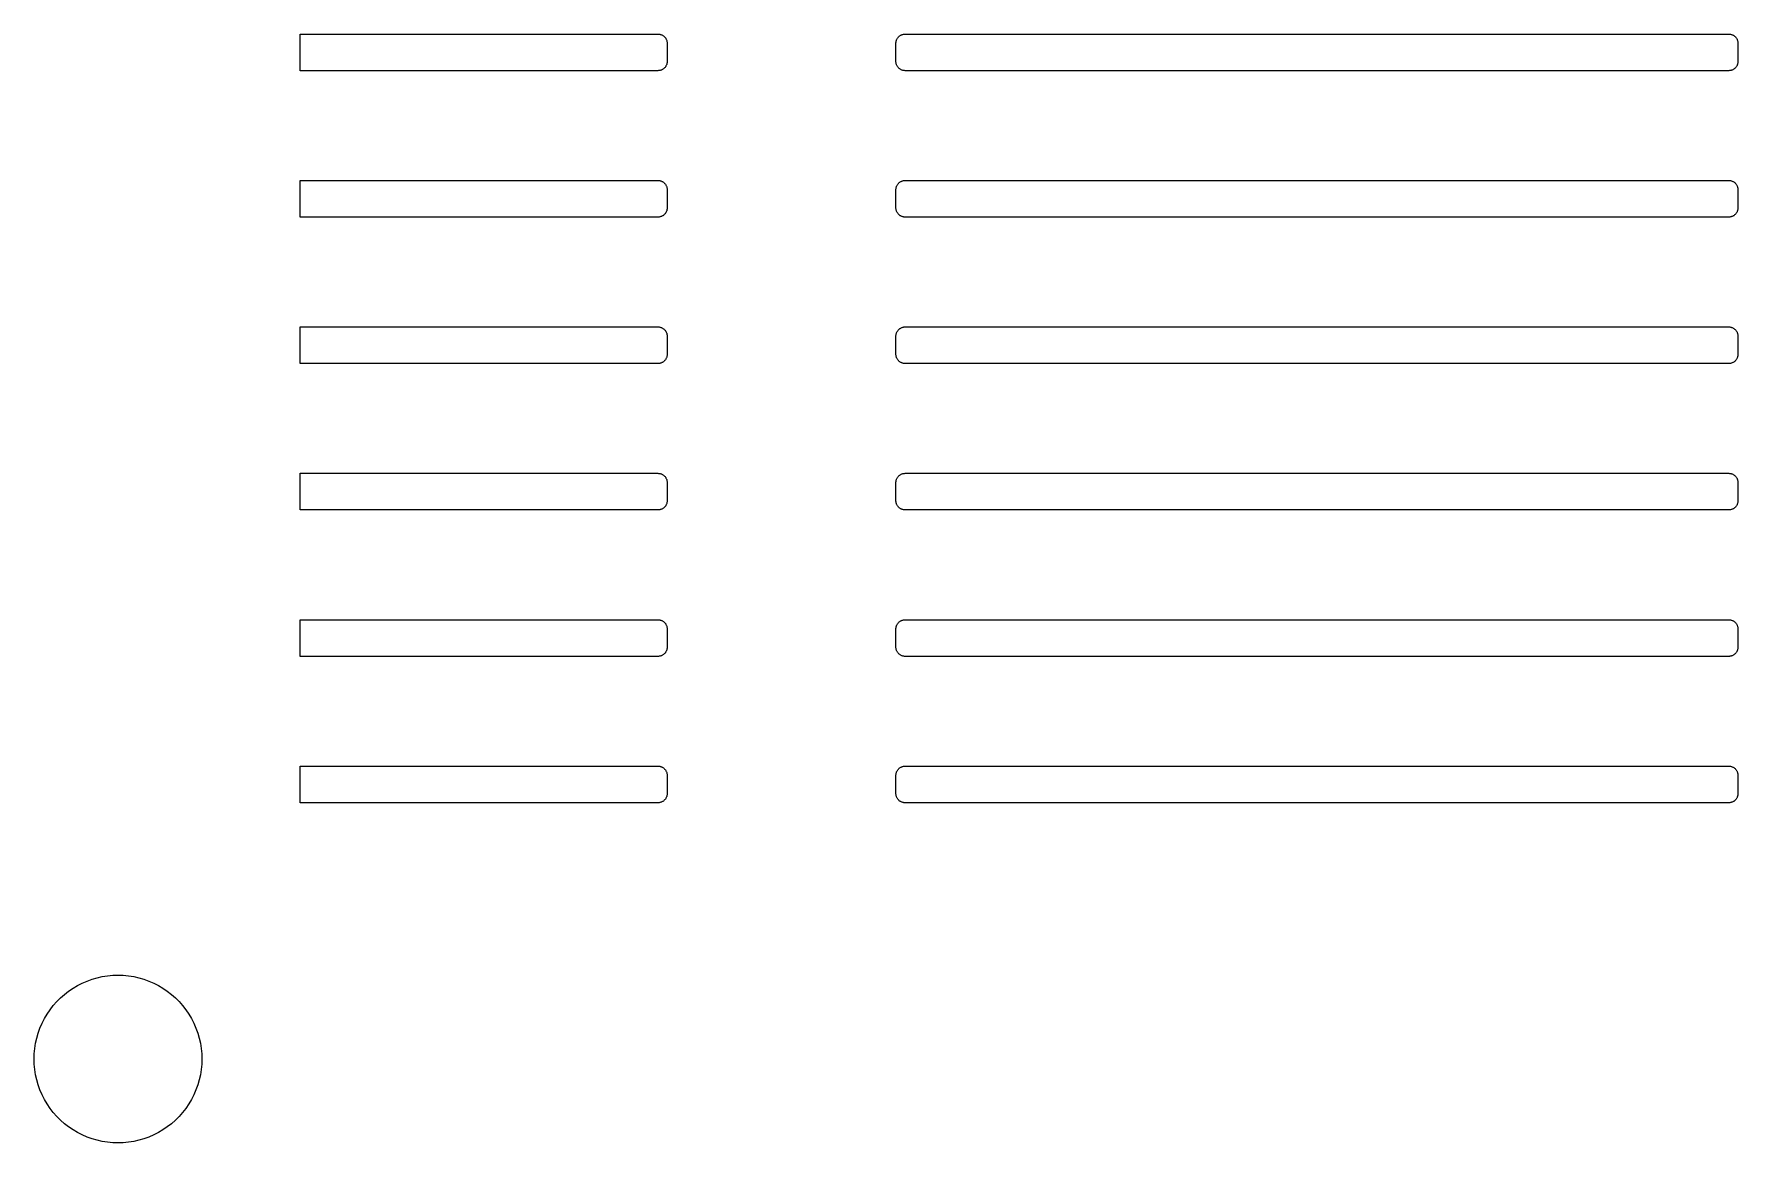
# Model space of a CAD drawing. Header units: metres. Extents: x -163 to 163, y -163 to 163.
# Drawn here: x -2.8 to 53.1, y -2.8 to 33.6 of the extents above; entities that cross this region are included whole.
import ezdxf

# ---------------------------------------------------------------- set-up
doc = ezdxf.new("R2010")
doc.units = ezdxf.units.M

msp = doc.modelspace()

# ---------------------------------------------------------------- linework, layer by layer
for p, q in [((5.97498, 32.401), (5.97498, 33.601)), ((5.97498, 33.601), (17.701, 33.601)), ((17.701, 33.601), (17.7199, 33.6004)), ((17.7199, 33.6004), (17.7386, 33.5987)), ((17.7386, 33.5987), (17.7572, 33.5957)), ((17.7572, 33.5957), (17.7757, 33.5916)), ((17.7757, 33.5916), (17.7937, 33.5863)), ((17.7937, 33.5863), (17.8115, 33.58)), ((17.8115, 33.58), (17.8288, 33.5725)), ((17.8288, 33.5725), (17.8456, 33.5639)), ((17.8456, 33.5639), (17.8618, 33.5543)), ((17.8618, 33.5543), (17.8774, 33.5437)), ((17.8774, 33.5437), (17.8923, 33.5322)), ((17.8923, 33.5322), (17.9064, 33.5197)), ((17.9064, 33.5197), (17.9197, 33.5064)), ((25.5824, 33.5064), (25.5957, 33.5197)), ((25.5957, 33.5197), (25.6098, 33.5322)), ((25.6098, 33.5322), (25.6247, 33.5437)), ((25.6247, 33.5437), (25.6403, 33.5543)), ((25.6403, 33.5543), (25.6565, 33.5639)), ((25.6565, 33.5639), (25.6733, 33.5725)), ((25.6733, 33.5725), (25.6906, 33.58)), ((25.6906, 33.58), (25.7083, 33.5863)), ((25.7083, 33.5863), (25.7264, 33.5916)), ((25.7264, 33.5916), (25.7448, 33.5957)), ((25.7448, 33.5957), (25.7634, 33.5987)), ((25.7634, 33.5987), (25.7822, 33.6004)), ((25.7822, 33.6004), (25.801, 33.601)), ((25.801, 33.601), (52.801, 33.601)), ((52.801, 33.601), (52.8199, 33.6004)), ((52.8199, 33.6004), (52.8386, 33.5987)), ((52.8386, 33.5987), (52.8573, 33.5957)), ((52.8573, 33.5957), (52.8756, 33.5916)), ((52.8756, 33.5916), (52.8938, 33.5863)), ((52.8938, 33.5863), (52.9115, 33.58)), ((52.9115, 33.58), (52.9288, 33.5725)), ((52.9288, 33.5725), (52.9456, 33.5639)), ((52.9456, 33.5639), (52.9618, 33.5543)), ((52.9618, 33.5543), (52.9774, 33.5437)), ((52.9774, 33.5437), (52.9923, 33.5322)), ((52.9923, 33.5322), (53.0064, 33.5197)), ((53.0064, 33.5197), (53.0197, 33.5064)), ((17.9197, 33.5064), (17.9322, 33.4923)), ((17.9322, 33.4923), (17.9437, 33.4774)), ((17.9437, 33.4774), (17.9543, 33.4618)), ((17.9543, 33.4618), (17.9639, 33.4456)), ((17.9639, 33.4456), (17.9725, 33.4288)), ((17.9725, 33.4288), (17.98, 33.4115)), ((17.98, 33.4115), (17.9864, 33.3937)), ((17.9864, 33.3937), (17.9916, 33.3756)), ((17.9916, 33.3756), (17.9957, 33.3573)), ((17.9957, 33.3573), (17.9987, 33.3386)), ((17.9987, 33.3386), (18.0004, 33.3199)), ((18.0004, 33.3199), (18.001, 33.301)), ((18.001, 33.301), (18.001, 32.701)), ((25.501, 33.301), (25.5016, 33.3199)), ((25.501, 32.701), (25.501, 33.301)), ((25.5016, 33.3199), (25.5034, 33.3386)), ((25.5034, 33.3386), (25.5063, 33.3573)), ((25.5063, 33.3573), (25.5105, 33.3756)), ((25.5105, 33.3756), (25.5157, 33.3937)), ((25.5157, 33.3937), (25.5221, 33.4115)), ((25.5221, 33.4115), (25.5296, 33.4288)), ((25.5296, 33.4288), (25.5381, 33.4456)), ((25.5381, 33.4456), (25.5477, 33.4618)), ((25.5477, 33.4618), (25.5583, 33.4774)), ((25.5583, 33.4774), (25.5699, 33.4923)), ((25.5699, 33.4923), (25.5824, 33.5064)), ((53.0197, 33.5064), (53.0322, 33.4923)), ((53.0322, 33.4923), (53.0437, 33.4774)), ((53.0437, 33.4774), (53.0543, 33.4618)), ((53.0543, 33.4618), (53.0639, 33.4456)), ((53.0639, 33.4456), (53.0725, 33.4288)), ((53.0725, 33.4288), (53.08, 33.4115)), ((53.08, 33.4115), (53.0864, 33.3937)), ((53.0864, 33.3937), (53.0916, 33.3756)), ((53.0916, 33.3756), (53.0957, 33.3573)), ((53.0957, 33.3573), (53.0987, 33.3386)), ((53.0987, 33.3386), (53.1004, 33.3199)), ((53.1004, 33.3199), (53.101, 33.301)), ((53.101, 33.301), (53.101, 32.701)), ((17.701, 32.401), (5.97498, 32.401)), ((17.7199, 32.4016), (17.701, 32.401)), ((17.7386, 32.4034), (17.7199, 32.4016)), ((17.7572, 32.4064), (17.7386, 32.4034)), ((17.7757, 32.4105), (17.7572, 32.4064)), ((17.7937, 32.4157), (17.7757, 32.4105)), ((17.8115, 32.4221), (17.7937, 32.4157)), ((17.8288, 32.4296), (17.8115, 32.4221)), ((17.8456, 32.4382), (17.8288, 32.4296)), ((17.8618, 32.4477), (17.8456, 32.4382)), ((17.8774, 32.4583), (17.8618, 32.4477)), ((17.8923, 32.4699), (17.8774, 32.4583)), ((17.9064, 32.4823), (17.8923, 32.4699)), ((17.9197, 32.4957), (17.9064, 32.4823)), ((17.9322, 32.5098), (17.9197, 32.4957)), ((17.9437, 32.5247), (17.9322, 32.5098)), ((17.9543, 32.5403), (17.9437, 32.5247)), ((17.9639, 32.5565), (17.9543, 32.5403)), ((17.9725, 32.5733), (17.9639, 32.5565)), ((17.98, 32.5906), (17.9725, 32.5733)), ((17.9864, 32.6083), (17.98, 32.5906)), ((17.9916, 32.6264), (17.9864, 32.6083)), ((17.9957, 32.6448), (17.9916, 32.6264)), ((17.9987, 32.6634), (17.9957, 32.6448)), ((18.0004, 32.6822), (17.9987, 32.6634)), ((18.001, 32.701), (18.0004, 32.6822)), ((25.5016, 32.6822), (25.501, 32.701)), ((25.5034, 32.6634), (25.5016, 32.6822)), ((25.5063, 32.6448), (25.5034, 32.6634)), ((25.5105, 32.6264), (25.5063, 32.6448)), ((25.5157, 32.6083), (25.5105, 32.6264)), ((25.5221, 32.5906), (25.5157, 32.6083)), ((25.5296, 32.5733), (25.5221, 32.5906)), ((25.5381, 32.5565), (25.5296, 32.5733)), ((25.5477, 32.5403), (25.5381, 32.5565)), ((25.5583, 32.5247), (25.5477, 32.5403)), ((25.5699, 32.5098), (25.5583, 32.5247)), ((25.5824, 32.4957), (25.5699, 32.5098)), ((25.5957, 32.4823), (25.5824, 32.4957)), ((25.6098, 32.4699), (25.5957, 32.4823)), ((25.6247, 32.4583), (25.6098, 32.4699)), ((25.6403, 32.4477), (25.6247, 32.4583)), ((25.6565, 32.4382), (25.6403, 32.4477)), ((25.6733, 32.4296), (25.6565, 32.4382)), ((25.6906, 32.4221), (25.6733, 32.4296)), ((25.7083, 32.4157), (25.6906, 32.4221)), ((25.7264, 32.4105), (25.7083, 32.4157)), ((25.7448, 32.4064), (25.7264, 32.4105)), ((25.7634, 32.4034), (25.7448, 32.4064)), ((25.7822, 32.4016), (25.7634, 32.4034)), ((25.801, 32.401), (25.7822, 32.4016)), ((52.801, 32.401), (25.801, 32.401)), ((52.8199, 32.4016), (52.801, 32.401)), ((52.8386, 32.4034), (52.8199, 32.4016)), ((52.8573, 32.4064), (52.8386, 32.4034)), ((52.8756, 32.4105), (52.8573, 32.4064)), ((52.8938, 32.4157), (52.8756, 32.4105)), ((52.9115, 32.4221), (52.8938, 32.4157)), ((52.9288, 32.4296), (52.9115, 32.4221)), ((52.9456, 32.4382), (52.9288, 32.4296)), ((52.9618, 32.4477), (52.9456, 32.4382)), ((52.9774, 32.4583), (52.9618, 32.4477)), ((52.9923, 32.4699), (52.9774, 32.4583)), ((53.0064, 32.4823), (52.9923, 32.4699)), ((53.0197, 32.4957), (53.0064, 32.4823)), ((53.0322, 32.5098), (53.0197, 32.4957)), ((53.0437, 32.5247), (53.0322, 32.5098)), ((53.0543, 32.5403), (53.0437, 32.5247)), ((53.0639, 32.5565), (53.0543, 32.5403)), ((53.0725, 32.5733), (53.0639, 32.5565)), ((53.08, 32.5906), (53.0725, 32.5733)), ((53.0864, 32.6083), (53.08, 32.5906)), ((53.0916, 32.6264), (53.0864, 32.6083)), ((53.0957, 32.6448), (53.0916, 32.6264)), ((53.0987, 32.6634), (53.0957, 32.6448)), ((53.1004, 32.6822), (53.0987, 32.6634)), ((53.101, 32.701), (53.1004, 32.6822)), ((5.97498, 27.601), (5.97498, 28.801)), ((5.97498, 28.801), (17.701, 28.801)), ((17.701, 28.801), (17.7199, 28.8004)), ((17.7199, 28.8004), (17.7386, 28.7987)), ((17.7386, 28.7987), (17.7572, 28.7957)), ((17.7572, 28.7957), (17.7757, 28.7916)), ((17.7757, 28.7916), (17.7937, 28.7864)), ((17.7937, 28.7864), (17.8115, 28.78)), ((17.8115, 28.78), (17.8288, 28.7725)), ((17.8288, 28.7725), (17.8456, 28.7639)), ((17.8456, 28.7639), (17.8618, 28.7543)), ((17.8618, 28.7543), (17.8774, 28.7437)), ((17.8774, 28.7437), (17.8923, 28.7322)), ((17.8923, 28.7322), (17.9064, 28.7197)), ((17.9064, 28.7197), (17.9197, 28.7064)), ((17.9197, 28.7064), (17.9322, 28.6923)), ((17.9322, 28.6923), (17.9437, 28.6774)), ((17.9437, 28.6774), (17.9543, 28.6618)), ((17.9543, 28.6618), (17.9639, 28.6456)), ((17.9639, 28.6456), (17.9725, 28.6288)), ((17.9725, 28.6288), (17.98, 28.6115)), ((17.98, 28.6115), (17.9864, 28.5938)), ((17.9864, 28.5938), (17.9916, 28.5757)), ((17.9916, 28.5757), (17.9957, 28.5573)), ((17.9957, 28.5573), (17.9987, 28.5386)), ((17.9987, 28.5386), (18.0004, 28.5199)), ((18.0004, 28.5199), (18.001, 28.501)), ((18.001, 28.501), (18.001, 27.901)), ((25.501, 28.501), (25.5016, 28.5199)), ((25.501, 27.901), (25.501, 28.501)), ((25.5016, 28.5199), (25.5034, 28.5386)), ((25.5034, 28.5386), (25.5063, 28.5573)), ((25.5063, 28.5573), (25.5105, 28.5757)), ((25.5105, 28.5757), (25.5157, 28.5938)), ((25.5157, 28.5938), (25.5221, 28.6115)), ((25.5221, 28.6115), (25.5296, 28.6288)), ((25.5296, 28.6288), (25.5381, 28.6456)), ((25.5381, 28.6456), (25.5477, 28.6618)), ((25.5477, 28.6618), (25.5583, 28.6774)), ((25.5583, 28.6774), (25.5699, 28.6923)), ((25.5699, 28.6923), (25.5824, 28.7064)), ((25.5824, 28.7064), (25.5957, 28.7197)), ((25.5957, 28.7197), (25.6098, 28.7322)), ((25.6098, 28.7322), (25.6247, 28.7437)), ((25.6247, 28.7437), (25.6403, 28.7543)), ((25.6403, 28.7543), (25.6565, 28.7639)), ((25.6565, 28.7639), (25.6733, 28.7725)), ((25.6733, 28.7725), (25.6906, 28.78)), ((25.6906, 28.78), (25.7083, 28.7864)), ((25.7083, 28.7864), (25.7264, 28.7916)), ((25.7264, 28.7916), (25.7448, 28.7957)), ((25.7448, 28.7957), (25.7634, 28.7987)), ((25.7634, 28.7987), (25.7822, 28.8004)), ((25.7822, 28.8004), (25.801, 28.801)), ((25.801, 28.801), (52.801, 28.801)), ((52.801, 28.801), (52.8199, 28.8004)), ((52.8199, 28.8004), (52.8386, 28.7987)), ((52.8386, 28.7987), (52.8573, 28.7957)), ((52.8573, 28.7957), (52.8756, 28.7916)), ((52.8756, 28.7916), (52.8938, 28.7864)), ((52.8938, 28.7864), (52.9115, 28.78)), ((52.9115, 28.78), (52.9288, 28.7725)), ((52.9288, 28.7725), (52.9456, 28.7639)), ((52.9456, 28.7639), (52.9618, 28.7543)), ((52.9618, 28.7543), (52.9774, 28.7437)), ((52.9774, 28.7437), (52.9923, 28.7322)), ((52.9923, 28.7322), (53.0064, 28.7197)), ((53.0064, 28.7197), (53.0197, 28.7064)), ((53.0197, 28.7064), (53.0322, 28.6923)), ((53.0322, 28.6923), (53.0437, 28.6774)), ((53.0437, 28.6774), (53.0543, 28.6618)), ((53.0543, 28.6618), (53.0639, 28.6456)), ((53.0639, 28.6456), (53.0725, 28.6288)), ((53.0725, 28.6288), (53.08, 28.6115)), ((53.08, 28.6115), (53.0864, 28.5938)), ((53.0864, 28.5938), (53.0916, 28.5757)), ((53.0916, 28.5757), (53.0957, 28.5573)), ((53.0957, 28.5573), (53.0987, 28.5386)), ((53.0987, 28.5386), (53.1004, 28.5199)), ((53.1004, 28.5199), (53.101, 28.501)), ((53.101, 28.501), (53.101, 27.901)), ((17.701, 27.601), (5.97498, 27.601)), ((17.7199, 27.6016), (17.701, 27.601)), ((17.7386, 27.6034), (17.7199, 27.6016)), ((17.7572, 27.6064), (17.7386, 27.6034)), ((17.7757, 27.6105), (17.7572, 27.6064)), ((17.7937, 27.6157), (17.7757, 27.6105)), ((17.8115, 27.6221), (17.7937, 27.6157)), ((17.8288, 27.6296), (17.8115, 27.6221)), ((17.8456, 27.6382), (17.8288, 27.6296)), ((17.8618, 27.6477), (17.8456, 27.6382)), ((17.8774, 27.6583), (17.8618, 27.6477)), ((17.8923, 27.6699), (17.8774, 27.6583)), ((17.9064, 27.6823), (17.8923, 27.6699)), ((17.9197, 27.6957), (17.9064, 27.6823)), ((17.9322, 27.7098), (17.9197, 27.6957)), ((17.9437, 27.7247), (17.9322, 27.7098)), ((17.9543, 27.7403), (17.9437, 27.7247)), ((17.9639, 27.7565), (17.9543, 27.7403)), ((17.9725, 27.7733), (17.9639, 27.7565)), ((17.98, 27.7906), (17.9725, 27.7733)), ((17.9864, 27.8083), (17.98, 27.7906)), ((17.9916, 27.8264), (17.9864, 27.8083)), ((17.9957, 27.8448), (17.9916, 27.8264)), ((17.9987, 27.8634), (17.9957, 27.8448)), ((18.0004, 27.8822), (17.9987, 27.8634)), ((18.001, 27.901), (18.0004, 27.8822)), ((25.5016, 27.8822), (25.501, 27.901)), ((25.5034, 27.8634), (25.5016, 27.8822)), ((25.5063, 27.8448), (25.5034, 27.8634)), ((25.5105, 27.8264), (25.5063, 27.8448)), ((25.5157, 27.8083), (25.5105, 27.8264)), ((25.5221, 27.7906), (25.5157, 27.8083)), ((25.5296, 27.7733), (25.5221, 27.7906)), ((25.5381, 27.7565), (25.5296, 27.7733)), ((25.5477, 27.7403), (25.5381, 27.7565)), ((25.5583, 27.7247), (25.5477, 27.7403)), ((25.5699, 27.7098), (25.5583, 27.7247)), ((25.5824, 27.6957), (25.5699, 27.7098)), ((25.5957, 27.6823), (25.5824, 27.6957)), ((25.6098, 27.6699), (25.5957, 27.6823)), ((25.6247, 27.6583), (25.6098, 27.6699)), ((25.6403, 27.6477), (25.6247, 27.6583)), ((25.6565, 27.6382), (25.6403, 27.6477)), ((25.6733, 27.6296), (25.6565, 27.6382)), ((25.6906, 27.6221), (25.6733, 27.6296)), ((25.7083, 27.6157), (25.6906, 27.6221)), ((25.7264, 27.6105), (25.7083, 27.6157)), ((25.7448, 27.6064), (25.7264, 27.6105)), ((25.7634, 27.6034), (25.7448, 27.6064)), ((25.7822, 27.6016), (25.7634, 27.6034)), ((25.801, 27.601), (25.7822, 27.6016)), ((52.801, 27.601), (25.801, 27.601)), ((52.8199, 27.6016), (52.801, 27.601)), ((52.8386, 27.6034), (52.8199, 27.6016)), ((52.8573, 27.6064), (52.8386, 27.6034)), ((52.8756, 27.6105), (52.8573, 27.6064)), ((52.8938, 27.6157), (52.8756, 27.6105)), ((52.9115, 27.6221), (52.8938, 27.6157)), ((52.9288, 27.6296), (52.9115, 27.6221)), ((52.9456, 27.6382), (52.9288, 27.6296)), ((52.9618, 27.6477), (52.9456, 27.6382)), ((52.9774, 27.6583), (52.9618, 27.6477)), ((52.9923, 27.6699), (52.9774, 27.6583)), ((53.0064, 27.6823), (52.9923, 27.6699)), ((53.0197, 27.6957), (53.0064, 27.6823)), ((53.0322, 27.7098), (53.0197, 27.6957)), ((53.0437, 27.7247), (53.0322, 27.7098)), ((53.0543, 27.7403), (53.0437, 27.7247)), ((53.0639, 27.7565), (53.0543, 27.7403)), ((53.0725, 27.7733), (53.0639, 27.7565)), ((53.08, 27.7906), (53.0725, 27.7733)), ((53.0864, 27.8083), (53.08, 27.7906)), ((53.0916, 27.8264), (53.0864, 27.8083)), ((53.0957, 27.8448), (53.0916, 27.8264)), ((53.0987, 27.8634), (53.0957, 27.8448)), ((53.1004, 27.8822), (53.0987, 27.8634)), ((53.101, 27.901), (53.1004, 27.8822)), ((5.97498, 22.801), (5.97498, 24.001)), ((5.97498, 24.001), (17.701, 24.001)), ((17.701, 24.001), (17.7199, 24.0004)), ((17.7199, 24.0004), (17.7386, 23.9987)), ((17.7386, 23.9987), (17.7572, 23.9957)), ((17.7572, 23.9957), (17.7757, 23.9916)), ((17.7757, 23.9916), (17.7937, 23.9864)), ((17.7937, 23.9864), (17.8115, 23.98)), ((17.8115, 23.98), (17.8288, 23.9725)), ((17.8288, 23.9725), (17.8456, 23.9639)), ((17.8456, 23.9639), (17.8618, 23.9543)), ((17.8618, 23.9543), (17.8774, 23.9437)), ((17.8774, 23.9437), (17.8923, 23.9322)), ((17.8923, 23.9322), (17.9064, 23.9197)), ((17.9064, 23.9197), (17.9197, 23.9064)), ((17.9197, 23.9064), (17.9322, 23.8923)), ((17.9322, 23.8923), (17.9437, 23.8774)), ((17.9437, 23.8774), (17.9543, 23.8618)), ((17.9543, 23.8618), (17.9639, 23.8456)), ((17.9639, 23.8456), (17.9725, 23.8288)), ((17.9725, 23.8288), (17.98, 23.8115)), ((17.98, 23.8115), (17.9864, 23.7937)), ((17.9864, 23.7937), (17.9916, 23.7757)), ((17.9916, 23.7757), (17.9957, 23.7572)), ((17.9957, 23.7572), (17.9987, 23.7386)), ((17.9987, 23.7386), (18.0004, 23.7199)), ((18.0004, 23.7199), (18.001, 23.701)), ((18.001, 23.701), (18.001, 23.101)), ((25.501, 23.701), (25.5016, 23.7199)), ((25.501, 23.101), (25.501, 23.701)), ((25.5016, 23.7199), (25.5034, 23.7386)), ((25.5034, 23.7386), (25.5063, 23.7572)), ((25.5063, 23.7572), (25.5105, 23.7757)), ((25.5105, 23.7757), (25.5157, 23.7937)), ((25.5157, 23.7937), (25.5221, 23.8115)), ((25.5221, 23.8115), (25.5296, 23.8288)), ((25.5296, 23.8288), (25.5381, 23.8456)), ((25.5381, 23.8456), (25.5477, 23.8618)), ((25.5477, 23.8618), (25.5583, 23.8774)), ((25.5583, 23.8774), (25.5699, 23.8923)), ((25.5699, 23.8923), (25.5824, 23.9064)), ((25.5824, 23.9064), (25.5957, 23.9197)), ((25.5957, 23.9197), (25.6098, 23.9322)), ((25.6098, 23.9322), (25.6247, 23.9437)), ((25.6247, 23.9437), (25.6403, 23.9543)), ((25.6403, 23.9543), (25.6565, 23.9639)), ((25.6565, 23.9639), (25.6733, 23.9725)), ((25.6733, 23.9725), (25.6906, 23.98)), ((25.6906, 23.98), (25.7083, 23.9864)), ((25.7083, 23.9864), (25.7264, 23.9916)), ((25.7264, 23.9916), (25.7448, 23.9957)), ((25.7448, 23.9957), (25.7634, 23.9987)), ((25.7634, 23.9987), (25.7822, 24.0004)), ((25.7822, 24.0004), (25.801, 24.001)), ((25.801, 24.001), (52.801, 24.001)), ((52.801, 24.001), (52.8199, 24.0004)), ((52.8199, 24.0004), (52.8386, 23.9987)), ((52.8386, 23.9987), (52.8573, 23.9957)), ((52.8573, 23.9957), (52.8756, 23.9916)), ((52.8756, 23.9916), (52.8938, 23.9864)), ((52.8938, 23.9864), (52.9115, 23.98)), ((52.9115, 23.98), (52.9288, 23.9725)), ((52.9288, 23.9725), (52.9456, 23.9639)), ((52.9456, 23.9639), (52.9618, 23.9543)), ((52.9618, 23.9543), (52.9774, 23.9437)), ((52.9774, 23.9437), (52.9923, 23.9322)), ((52.9923, 23.9322), (53.0064, 23.9197)), ((53.0064, 23.9197), (53.0197, 23.9064)), ((53.0197, 23.9064), (53.0322, 23.8923)), ((53.0322, 23.8923), (53.0437, 23.8774)), ((53.0437, 23.8774), (53.0543, 23.8618)), ((53.0543, 23.8618), (53.0639, 23.8456)), ((53.0639, 23.8456), (53.0725, 23.8288)), ((53.0725, 23.8288), (53.08, 23.8115)), ((53.08, 23.8115), (53.0864, 23.7937)), ((53.0864, 23.7937), (53.0916, 23.7757)), ((53.0916, 23.7757), (53.0957, 23.7572)), ((53.0957, 23.7572), (53.0987, 23.7386)), ((53.0987, 23.7386), (53.1004, 23.7199)), ((53.1004, 23.7199), (53.101, 23.701)), ((53.101, 23.701), (53.101, 23.101)), ((17.9322, 22.9098), (17.9197, 22.8957)), ((17.9437, 22.9247), (17.9322, 22.9098)), ((17.9543, 22.9403), (17.9437, 22.9247)), ((17.9639, 22.9565), (17.9543, 22.9403)), ((17.9725, 22.9733), (17.9639, 22.9565)), ((17.98, 22.9906), (17.9725, 22.9733)), ((17.9864, 23.0083), (17.98, 22.9906)), ((17.9916, 23.0264), (17.9864, 23.0083)), ((17.9957, 23.0448), (17.9916, 23.0264)), ((17.9987, 23.0634), (17.9957, 23.0448)), ((18.0004, 23.0822), (17.9987, 23.0634)), ((18.001, 23.101), (18.0004, 23.0822)), ((25.5016, 23.0822), (25.501, 23.101)), ((25.5034, 23.0634), (25.5016, 23.0822)), ((25.5063, 23.0448), (25.5034, 23.0634)), ((25.5105, 23.0264), (25.5063, 23.0448)), ((25.5157, 23.0083), (25.5105, 23.0264)), ((25.5221, 22.9906), (25.5157, 23.0083)), ((25.5296, 22.9733), (25.5221, 22.9906)), ((25.5381, 22.9565), (25.5296, 22.9733)), ((25.5477, 22.9403), (25.5381, 22.9565)), ((25.5583, 22.9247), (25.5477, 22.9403)), ((25.5699, 22.9098), (25.5583, 22.9247)), ((25.5824, 22.8957), (25.5699, 22.9098)), ((53.0322, 22.9098), (53.0197, 22.8957)), ((53.0437, 22.9247), (53.0322, 22.9098)), ((53.0543, 22.9403), (53.0437, 22.9247)), ((53.0639, 22.9565), (53.0543, 22.9403)), ((53.0725, 22.9733), (53.0639, 22.9565)), ((53.08, 22.9906), (53.0725, 22.9733)), ((53.0864, 23.0083), (53.08, 22.9906)), ((53.0916, 23.0264), (53.0864, 23.0083)), ((53.0957, 23.0448), (53.0916, 23.0264)), ((53.0987, 23.0634), (53.0957, 23.0448)), ((53.1004, 23.0822), (53.0987, 23.0634)), ((53.101, 23.101), (53.1004, 23.0822)), ((17.701, 22.801), (5.97498, 22.801)), ((17.7199, 22.8016), (17.701, 22.801)), ((17.7386, 22.8034), (17.7199, 22.8016)), ((17.7572, 22.8064), (17.7386, 22.8034)), ((17.7757, 22.8105), (17.7572, 22.8064)), ((17.7937, 22.8157), (17.7757, 22.8105)), ((17.8115, 22.8221), (17.7937, 22.8157)), ((17.8288, 22.8296), (17.8115, 22.8221)), ((17.8456, 22.8382), (17.8288, 22.8296)), ((17.8618, 22.8477), (17.8456, 22.8382)), ((17.8774, 22.8583), (17.8618, 22.8477)), ((17.8923, 22.8699), (17.8774, 22.8583)), ((17.9064, 22.8824), (17.8923, 22.8699)), ((17.9197, 22.8957), (17.9064, 22.8824)), ((25.5957, 22.8824), (25.5824, 22.8957)), ((25.6098, 22.8699), (25.5957, 22.8824)), ((25.6247, 22.8583), (25.6098, 22.8699)), ((25.6403, 22.8477), (25.6247, 22.8583)), ((25.6565, 22.8382), (25.6403, 22.8477)), ((25.6733, 22.8296), (25.6565, 22.8382)), ((25.6906, 22.8221), (25.6733, 22.8296)), ((25.7083, 22.8157), (25.6906, 22.8221)), ((25.7264, 22.8105), (25.7083, 22.8157)), ((25.7448, 22.8064), (25.7264, 22.8105)), ((25.7634, 22.8034), (25.7448, 22.8064)), ((25.7822, 22.8016), (25.7634, 22.8034)), ((25.801, 22.801), (25.7822, 22.8016)), ((52.801, 22.801), (25.801, 22.801)), ((52.8199, 22.8016), (52.801, 22.801)), ((52.8386, 22.8034), (52.8199, 22.8016)), ((52.8573, 22.8064), (52.8386, 22.8034)), ((52.8756, 22.8105), (52.8573, 22.8064)), ((52.8938, 22.8157), (52.8756, 22.8105)), ((52.9115, 22.8221), (52.8938, 22.8157)), ((52.9288, 22.8296), (52.9115, 22.8221)), ((52.9456, 22.8382), (52.9288, 22.8296)), ((52.9618, 22.8477), (52.9456, 22.8382)), ((52.9774, 22.8583), (52.9618, 22.8477)), ((52.9923, 22.8699), (52.9774, 22.8583)), ((53.0064, 22.8824), (52.9923, 22.8699)), ((53.0197, 22.8957), (53.0064, 22.8824)), ((5.97498, 18.001), (5.97498, 19.201)), ((5.97498, 19.201), (17.701, 19.201)), ((17.701, 19.201), (17.7199, 19.2005)), ((17.7199, 19.2005), (17.7386, 19.1987)), ((17.7386, 19.1987), (17.7572, 19.1957)), ((17.7572, 19.1957), (17.7757, 19.1916)), ((17.7757, 19.1916), (17.7937, 19.1864)), ((17.7937, 19.1864), (17.8115, 19.18)), ((17.8115, 19.18), (17.8288, 19.1725)), ((17.8288, 19.1725), (17.8456, 19.1639)), ((17.8456, 19.1639), (17.8618, 19.1543)), ((17.8618, 19.1543), (17.8774, 19.1437)), ((17.8774, 19.1437), (17.8923, 19.1322)), ((17.8923, 19.1322), (17.9064, 19.1197)), ((17.9064, 19.1197), (17.9197, 19.1064)), ((17.9197, 19.1064), (17.9322, 19.0923)), ((17.9322, 19.0923), (17.9437, 19.0774)), ((17.9437, 19.0774), (17.9543, 19.0618)), ((17.9543, 19.0618), (17.9639, 19.0456)), ((17.9639, 19.0456), (17.9725, 19.0288)), ((17.9725, 19.0288), (17.98, 19.0115)), ((17.98, 19.0115), (17.9864, 18.9937)), ((17.9864, 18.9937), (17.9916, 18.9756)), ((25.5105, 18.9756), (25.5157, 18.9937)), ((25.5157, 18.9937), (25.5221, 19.0115)), ((25.5221, 19.0115), (25.5296, 19.0288)), ((25.5296, 19.0288), (25.5381, 19.0456)), ((25.5381, 19.0456), (25.5477, 19.0618)), ((25.5477, 19.0618), (25.5583, 19.0774)), ((25.5583, 19.0774), (25.5699, 19.0923)), ((25.5699, 19.0923), (25.5824, 19.1064)), ((25.5824, 19.1064), (25.5957, 19.1197)), ((25.5957, 19.1197), (25.6098, 19.1322)), ((25.6098, 19.1322), (25.6247, 19.1437)), ((25.6247, 19.1437), (25.6403, 19.1543)), ((25.6403, 19.1543), (25.6565, 19.1639)), ((25.6565, 19.1639), (25.6733, 19.1725)), ((25.6733, 19.1725), (25.6906, 19.18)), ((25.6906, 19.18), (25.7083, 19.1864)), ((25.7083, 19.1864), (25.7264, 19.1916)), ((25.7264, 19.1916), (25.7448, 19.1957)), ((25.7448, 19.1957), (25.7634, 19.1987)), ((25.7634, 19.1987), (25.7822, 19.2005)), ((25.7822, 19.2005), (25.801, 19.201)), ((25.801, 19.201), (52.801, 19.201)), ((52.801, 19.201), (52.8199, 19.2005)), ((52.8199, 19.2005), (52.8386, 19.1987)), ((52.8386, 19.1987), (52.8573, 19.1957)), ((52.8573, 19.1957), (52.8756, 19.1916)), ((52.8756, 19.1916), (52.8938, 19.1864)), ((52.8938, 19.1864), (52.9115, 19.18)), ((52.9115, 19.18), (52.9288, 19.1725)), ((52.9288, 19.1725), (52.9456, 19.1639)), ((52.9456, 19.1639), (52.9618, 19.1543)), ((52.9618, 19.1543), (52.9774, 19.1437)), ((52.9774, 19.1437), (52.9923, 19.1322)), ((52.9923, 19.1322), (53.0064, 19.1197)), ((53.0064, 19.1197), (53.0197, 19.1064)), ((53.0197, 19.1064), (53.0322, 19.0923)), ((53.0322, 19.0923), (53.0437, 19.0774)), ((53.0437, 19.0774), (53.0543, 19.0618)), ((53.0543, 19.0618), (53.0639, 19.0456)), ((53.0639, 19.0456), (53.0725, 19.0288)), ((53.0725, 19.0288), (53.08, 19.0115)), ((53.08, 19.0115), (53.0864, 18.9937)), ((53.0864, 18.9937), (53.0916, 18.9756)), ((17.9916, 18.9756), (17.9957, 18.9573)), ((17.9957, 18.9573), (17.9987, 18.9386)), ((17.9987, 18.9386), (18.0004, 18.9199)), ((18.0004, 18.9199), (18.001, 18.901)), ((18.001, 18.901), (18.001, 18.301)), ((25.501, 18.901), (25.5016, 18.9199)), ((25.501, 18.301), (25.501, 18.901)), ((25.5016, 18.9199), (25.5034, 18.9386)), ((25.5034, 18.9386), (25.5063, 18.9573)), ((25.5063, 18.9573), (25.5105, 18.9756)), ((53.0916, 18.9756), (53.0957, 18.9573)), ((53.0957, 18.9573), (53.0987, 18.9386)), ((53.0987, 18.9386), (53.1004, 18.9199)), ((53.1004, 18.9199), (53.101, 18.901)), ((53.101, 18.901), (53.101, 18.301)), ((17.701, 18.001), (5.97498, 18.001)), ((17.7199, 18.0016), (17.701, 18.001)), ((17.7386, 18.0034), (17.7199, 18.0016)), ((17.7572, 18.0063), (17.7386, 18.0034)), ((17.7757, 18.0105), (17.7572, 18.0063)), ((17.7937, 18.0157), (17.7757, 18.0105)), ((17.8115, 18.0221), (17.7937, 18.0157)), ((17.8288, 18.0296), (17.8115, 18.0221)), ((17.8456, 18.0381), (17.8288, 18.0296)), ((17.8618, 18.0477), (17.8456, 18.0381)), ((17.8774, 18.0583), (17.8618, 18.0477)), ((17.8923, 18.0699), (17.8774, 18.0583)), ((17.9064, 18.0824), (17.8923, 18.0699)), ((17.9197, 18.0957), (17.9064, 18.0824)), ((17.9322, 18.1098), (17.9197, 18.0957)), ((17.9437, 18.1247), (17.9322, 18.1098)), ((17.9543, 18.1403), (17.9437, 18.1247)), ((17.9639, 18.1565), (17.9543, 18.1403)), ((17.9725, 18.1733), (17.9639, 18.1565)), ((17.98, 18.1906), (17.9725, 18.1733)), ((17.9864, 18.2083), (17.98, 18.1906)), ((17.9916, 18.2264), (17.9864, 18.2083)), ((17.9957, 18.2448), (17.9916, 18.2264)), ((17.9987, 18.2634), (17.9957, 18.2448)), ((18.0004, 18.2822), (17.9987, 18.2634)), ((18.001, 18.301), (18.0004, 18.2822)), ((25.5016, 18.2822), (25.501, 18.301)), ((25.5034, 18.2634), (25.5016, 18.2822)), ((25.5063, 18.2448), (25.5034, 18.2634)), ((25.5105, 18.2264), (25.5063, 18.2448)), ((25.5157, 18.2083), (25.5105, 18.2264)), ((25.5221, 18.1906), (25.5157, 18.2083)), ((25.5296, 18.1733), (25.5221, 18.1906)), ((25.5381, 18.1565), (25.5296, 18.1733)), ((25.5477, 18.1403), (25.5381, 18.1565)), ((25.5583, 18.1247), (25.5477, 18.1403)), ((25.5699, 18.1098), (25.5583, 18.1247)), ((25.5824, 18.0957), (25.5699, 18.1098)), ((25.5957, 18.0824), (25.5824, 18.0957)), ((25.6098, 18.0699), (25.5957, 18.0824)), ((25.6247, 18.0583), (25.6098, 18.0699)), ((25.6403, 18.0477), (25.6247, 18.0583)), ((25.6565, 18.0381), (25.6403, 18.0477)), ((25.6733, 18.0296), (25.6565, 18.0381)), ((25.6906, 18.0221), (25.6733, 18.0296)), ((25.7083, 18.0157), (25.6906, 18.0221)), ((25.7264, 18.0105), (25.7083, 18.0157)), ((25.7448, 18.0063), (25.7264, 18.0105)), ((25.7634, 18.0034), (25.7448, 18.0063)), ((25.7822, 18.0016), (25.7634, 18.0034)), ((25.801, 18.001), (25.7822, 18.0016)), ((52.801, 18.001), (25.801, 18.001)), ((52.8199, 18.0016), (52.801, 18.001)), ((52.8386, 18.0034), (52.8199, 18.0016)), ((52.8573, 18.0063), (52.8386, 18.0034)), ((52.8756, 18.0105), (52.8573, 18.0063)), ((52.8938, 18.0157), (52.8756, 18.0105)), ((52.9115, 18.0221), (52.8938, 18.0157)), ((52.9288, 18.0296), (52.9115, 18.0221)), ((52.9456, 18.0381), (52.9288, 18.0296)), ((52.9618, 18.0477), (52.9456, 18.0381)), ((52.9774, 18.0583), (52.9618, 18.0477)), ((52.9923, 18.0699), (52.9774, 18.0583)), ((53.0064, 18.0824), (52.9923, 18.0699)), ((53.0197, 18.0957), (53.0064, 18.0824)), ((53.0322, 18.1098), (53.0197, 18.0957)), ((53.0437, 18.1247), (53.0322, 18.1098)), ((53.0543, 18.1403), (53.0437, 18.1247)), ((53.0639, 18.1565), (53.0543, 18.1403)), ((53.0725, 18.1733), (53.0639, 18.1565)), ((53.08, 18.1906), (53.0725, 18.1733)), ((53.0864, 18.2083), (53.08, 18.1906)), ((53.0916, 18.2264), (53.0864, 18.2083)), ((53.0957, 18.2448), (53.0916, 18.2264)), ((53.0987, 18.2634), (53.0957, 18.2448)), ((53.1004, 18.2822), (53.0987, 18.2634)), ((53.101, 18.301), (53.1004, 18.2822)), ((5.97498, 13.201), (5.97498, 14.401)), ((5.97498, 14.401), (17.701, 14.401)), ((17.701, 14.401), (17.7199, 14.4005)), ((17.7199, 14.4005), (17.7386, 14.3987)), ((17.7386, 14.3987), (17.7572, 14.3957)), ((17.7572, 14.3957), (17.7757, 14.3916)), ((17.7757, 14.3916), (17.7937, 14.3864)), ((17.7937, 14.3864), (17.8115, 14.38)), ((17.8115, 14.38), (17.8288, 14.3725)), ((17.8288, 14.3725), (17.8456, 14.3639)), ((17.8456, 14.3639), (17.8618, 14.3543)), ((17.8618, 14.3543), (17.8774, 14.3438)), ((17.8774, 14.3438), (17.8923, 14.3322)), ((17.8923, 14.3322), (17.9064, 14.3197)), ((17.9064, 14.3197), (17.9197, 14.3064)), ((17.9197, 14.3064), (17.9322, 14.2923)), ((17.9322, 14.2923), (17.9437, 14.2774)), ((17.9437, 14.2774), (17.9543, 14.2618)), ((17.9543, 14.2618), (17.9639, 14.2456)), ((17.9639, 14.2456), (17.9725, 14.2288)), ((17.9725, 14.2288), (17.98, 14.2115)), ((17.98, 14.2115), (17.9864, 14.1937)), ((17.9864, 14.1937), (17.9916, 14.1756)), ((17.9916, 14.1756), (17.9957, 14.1573)), ((17.9957, 14.1573), (17.9987, 14.1386)), ((17.9987, 14.1386), (18.0004, 14.1199)), ((18.0004, 14.1199), (18.001, 14.101)), ((18.001, 14.101), (18.001, 13.501)), ((25.501, 14.101), (25.5016, 14.1199)), ((25.501, 13.501), (25.501, 14.101)), ((25.5016, 14.1199), (25.5034, 14.1386)), ((25.5034, 14.1386), (25.5063, 14.1573)), ((25.5063, 14.1573), (25.5105, 14.1756)), ((25.5105, 14.1756), (25.5157, 14.1937)), ((25.5157, 14.1937), (25.5221, 14.2115)), ((25.5221, 14.2115), (25.5296, 14.2288)), ((25.5296, 14.2288), (25.5381, 14.2456)), ((25.5381, 14.2456), (25.5477, 14.2618)), ((25.5477, 14.2618), (25.5583, 14.2774)), ((25.5583, 14.2774), (25.5699, 14.2923)), ((25.5699, 14.2923), (25.5824, 14.3064)), ((25.5824, 14.3064), (25.5957, 14.3197)), ((25.5957, 14.3197), (25.6098, 14.3322)), ((25.6098, 14.3322), (25.6247, 14.3438)), ((25.6247, 14.3438), (25.6403, 14.3543)), ((25.6403, 14.3543), (25.6565, 14.3639)), ((25.6565, 14.3639), (25.6733, 14.3725)), ((25.6733, 14.3725), (25.6906, 14.38)), ((25.6906, 14.38), (25.7083, 14.3864)), ((25.7083, 14.3864), (25.7264, 14.3916)), ((25.7264, 14.3916), (25.7448, 14.3957)), ((25.7448, 14.3957), (25.7634, 14.3987)), ((25.7634, 14.3987), (25.7822, 14.4005)), ((25.7822, 14.4005), (25.801, 14.401)), ((25.801, 14.401), (52.801, 14.401)), ((52.801, 14.401), (52.8199, 14.4005)), ((52.8199, 14.4005), (52.8386, 14.3987)), ((52.8386, 14.3987), (52.8573, 14.3957)), ((52.8573, 14.3957), (52.8756, 14.3916)), ((52.8756, 14.3916), (52.8938, 14.3864)), ((52.8938, 14.3864), (52.9115, 14.38)), ((52.9115, 14.38), (52.9288, 14.3725)), ((52.9288, 14.3725), (52.9456, 14.3639)), ((52.9456, 14.3639), (52.9618, 14.3543)), ((52.9618, 14.3543), (52.9774, 14.3438)), ((52.9774, 14.3438), (52.9923, 14.3322)), ((52.9923, 14.3322), (53.0064, 14.3197)), ((53.0064, 14.3197), (53.0197, 14.3064)), ((53.0197, 14.3064), (53.0322, 14.2923)), ((53.0322, 14.2923), (53.0437, 14.2774)), ((53.0437, 14.2774), (53.0543, 14.2618)), ((53.0543, 14.2618), (53.0639, 14.2456)), ((53.0639, 14.2456), (53.0725, 14.2288)), ((53.0725, 14.2288), (53.08, 14.2115)), ((53.08, 14.2115), (53.0864, 14.1937)), ((53.0864, 14.1937), (53.0916, 14.1756)), ((53.0916, 14.1756), (53.0957, 14.1573)), ((53.0957, 14.1573), (53.0987, 14.1386)), ((53.0987, 14.1386), (53.1004, 14.1199)), ((53.1004, 14.1199), (53.101, 14.101)), ((53.101, 14.101), (53.101, 13.501)), ((17.9864, 13.4083), (17.98, 13.3906)), ((17.9916, 13.4264), (17.9864, 13.4083)), ((17.9957, 13.4448), (17.9916, 13.4264)), ((17.9987, 13.4634), (17.9957, 13.4448)), ((18.0004, 13.4822), (17.9987, 13.4634)), ((18.001, 13.501), (18.0004, 13.4822)), ((25.5016, 13.4822), (25.501, 13.501)), ((25.5034, 13.4634), (25.5016, 13.4822)), ((25.5063, 13.4448), (25.5034, 13.4634)), ((25.5105, 13.4264), (25.5063, 13.4448)), ((25.5157, 13.4083), (25.5105, 13.4264)), ((25.5221, 13.3906), (25.5157, 13.4083)), ((53.0864, 13.4083), (53.08, 13.3906)), ((53.0916, 13.4264), (53.0864, 13.4083)), ((53.0957, 13.4448), (53.0916, 13.4264)), ((53.0987, 13.4634), (53.0957, 13.4448)), ((53.1004, 13.4822), (53.0987, 13.4634)), ((53.101, 13.501), (53.1004, 13.4822)), ((17.701, 13.201), (5.97498, 13.201)), ((17.7199, 13.2016), (17.701, 13.201)), ((17.7386, 13.2034), (17.7199, 13.2016)), ((17.7572, 13.2064), (17.7386, 13.2034)), ((17.7757, 13.2105), (17.7572, 13.2064)), ((17.7937, 13.2157), (17.7757, 13.2105)), ((17.8115, 13.2221), (17.7937, 13.2157)), ((17.8288, 13.2296), (17.8115, 13.2221)), ((17.8456, 13.2381), (17.8288, 13.2296)), ((17.8618, 13.2477), (17.8456, 13.2381)), ((17.8774, 13.2583), (17.8618, 13.2477)), ((17.8923, 13.2699), (17.8774, 13.2583)), ((17.9064, 13.2823), (17.8923, 13.2699)), ((17.9197, 13.2957), (17.9064, 13.2823)), ((17.9322, 13.3098), (17.9197, 13.2957)), ((17.9437, 13.3247), (17.9322, 13.3098)), ((17.9543, 13.3403), (17.9437, 13.3247)), ((17.9639, 13.3565), (17.9543, 13.3403)), ((17.9725, 13.3733), (17.9639, 13.3565)), ((17.98, 13.3906), (17.9725, 13.3733)), ((25.5296, 13.3733), (25.5221, 13.3906)), ((25.5381, 13.3565), (25.5296, 13.3733)), ((25.5477, 13.3403), (25.5381, 13.3565)), ((25.5583, 13.3247), (25.5477, 13.3403)), ((25.5699, 13.3098), (25.5583, 13.3247)), ((25.5824, 13.2957), (25.5699, 13.3098)), ((25.5957, 13.2823), (25.5824, 13.2957)), ((25.6098, 13.2699), (25.5957, 13.2823)), ((25.6247, 13.2583), (25.6098, 13.2699)), ((25.6403, 13.2477), (25.6247, 13.2583)), ((25.6565, 13.2381), (25.6403, 13.2477)), ((25.6733, 13.2296), (25.6565, 13.2381)), ((25.6906, 13.2221), (25.6733, 13.2296)), ((25.7083, 13.2157), (25.6906, 13.2221)), ((25.7264, 13.2105), (25.7083, 13.2157)), ((25.7448, 13.2064), (25.7264, 13.2105)), ((25.7634, 13.2034), (25.7448, 13.2064)), ((25.7822, 13.2016), (25.7634, 13.2034)), ((25.801, 13.201), (25.7822, 13.2016)), ((52.801, 13.201), (25.801, 13.201)), ((52.8199, 13.2016), (52.801, 13.201)), ((52.8386, 13.2034), (52.8199, 13.2016)), ((52.8573, 13.2064), (52.8386, 13.2034)), ((52.8756, 13.2105), (52.8573, 13.2064)), ((52.8938, 13.2157), (52.8756, 13.2105)), ((52.9115, 13.2221), (52.8938, 13.2157)), ((52.9288, 13.2296), (52.9115, 13.2221)), ((52.9456, 13.2381), (52.9288, 13.2296)), ((52.9618, 13.2477), (52.9456, 13.2381)), ((52.9774, 13.2583), (52.9618, 13.2477)), ((52.9923, 13.2699), (52.9774, 13.2583)), ((53.0064, 13.2823), (52.9923, 13.2699)), ((53.0197, 13.2957), (53.0064, 13.2823)), ((53.0322, 13.3098), (53.0197, 13.2957)), ((53.0437, 13.3247), (53.0322, 13.3098)), ((53.0543, 13.3403), (53.0437, 13.3247)), ((53.0639, 13.3565), (53.0543, 13.3403)), ((53.0725, 13.3733), (53.0639, 13.3565)), ((53.08, 13.3906), (53.0725, 13.3733)), ((5.97498, 8.40105), (5.97498, 9.60104)), ((5.97498, 9.60104), (17.701, 9.60104)), ((17.701, 9.60104), (17.7199, 9.60045)), ((17.7199, 9.60045), (17.7386, 9.59868)), ((17.7386, 9.59868), (17.7572, 9.59572)), ((17.7572, 9.59572), (17.7757, 9.59161)), ((17.7757, 9.59161), (17.7937, 9.58635)), ((17.7937, 9.58635), (17.8115, 9.57997)), ((17.8115, 9.57997), (17.8288, 9.57248)), ((17.8288, 9.57248), (17.8456, 9.56393)), ((17.8456, 9.56393), (17.8618, 9.55434)), ((17.8618, 9.55434), (17.8774, 9.54375)), ((17.8774, 9.54375), (17.8923, 9.5322)), ((17.8923, 9.5322), (17.9064, 9.51973)), ((17.9064, 9.51973), (17.9197, 9.50641)), ((17.9197, 9.50641), (17.9322, 9.49226)), ((25.5699, 9.49226), (25.5824, 9.50641)), ((25.5824, 9.50641), (25.5957, 9.51973)), ((25.5957, 9.51973), (25.6098, 9.5322)), ((25.6098, 9.5322), (25.6247, 9.54375)), ((25.6247, 9.54375), (25.6403, 9.55434)), ((25.6403, 9.55434), (25.6565, 9.56393)), ((25.6565, 9.56393), (25.6733, 9.57248)), ((25.6733, 9.57248), (25.6906, 9.57997)), ((25.6906, 9.57997), (25.7083, 9.58635)), ((25.7083, 9.58635), (25.7264, 9.59161)), ((25.7264, 9.59161), (25.7448, 9.59572)), ((25.7448, 9.59572), (25.7634, 9.59868)), ((25.7634, 9.59868), (25.7822, 9.60045)), ((25.7822, 9.60045), (25.801, 9.60104)), ((25.801, 9.60104), (52.801, 9.60104)), ((52.801, 9.60104), (52.8199, 9.60045)), ((52.8199, 9.60045), (52.8386, 9.59868)), ((52.8386, 9.59868), (52.8573, 9.59572)), ((52.8573, 9.59572), (52.8756, 9.59161)), ((52.8756, 9.59161), (52.8938, 9.58635)), ((52.8938, 9.58635), (52.9115, 9.57997)), ((52.9115, 9.57997), (52.9288, 9.57248)), ((52.9288, 9.57248), (52.9456, 9.56393)), ((52.9456, 9.56393), (52.9618, 9.55434)), ((52.9618, 9.55434), (52.9774, 9.54375)), ((52.9774, 9.54375), (52.9923, 9.5322)), ((52.9923, 9.5322), (53.0064, 9.51973)), ((53.0064, 9.51973), (53.0197, 9.50641)), ((53.0197, 9.50641), (53.0322, 9.49226)), ((17.9322, 9.49226), (17.9437, 9.47737)), ((17.9437, 9.47737), (17.9543, 9.46179)), ((17.9543, 9.46179), (17.9639, 9.44557)), ((17.9639, 9.44557), (17.9725, 9.42877)), ((17.9725, 9.42877), (17.98, 9.41147)), ((17.98, 9.41147), (17.9864, 9.39374)), ((17.9864, 9.39374), (17.9916, 9.37564)), ((17.9916, 9.37564), (17.9957, 9.35725)), ((17.9957, 9.35725), (17.9987, 9.33864)), ((17.9987, 9.33864), (18.0004, 9.31987)), ((18.0004, 9.31987), (18.001, 9.30104)), ((18.001, 9.30104), (18.001, 8.70103)), ((25.501, 9.30104), (25.5016, 9.31987)), ((25.501, 8.70103), (25.501, 9.30104)), ((25.5016, 9.31987), (25.5034, 9.33864)), ((25.5034, 9.33864), (25.5063, 9.35725)), ((25.5063, 9.35725), (25.5105, 9.37564)), ((25.5105, 9.37564), (25.5157, 9.39374)), ((25.5157, 9.39374), (25.5221, 9.41147)), ((25.5221, 9.41147), (25.5296, 9.42877)), ((25.5296, 9.42877), (25.5381, 9.44557)), ((25.5381, 9.44557), (25.5477, 9.46179)), ((25.5477, 9.46179), (25.5583, 9.47737)), ((25.5583, 9.47737), (25.5699, 9.49226)), ((53.0322, 9.49226), (53.0437, 9.47737)), ((53.0437, 9.47737), (53.0543, 9.46179)), ((53.0543, 9.46179), (53.0639, 9.44557)), ((53.0639, 9.44557), (53.0725, 9.42877)), ((53.0725, 9.42877), (53.08, 9.41147)), ((53.08, 9.41147), (53.0864, 9.39374)), ((53.0864, 9.39374), (53.0916, 9.37564)), ((53.0916, 9.37564), (53.0957, 9.35725)), ((53.0957, 9.35725), (53.0987, 9.33864)), ((53.0987, 9.33864), (53.1004, 9.31987)), ((53.1004, 9.31987), (53.101, 9.30104)), ((53.101, 9.30104), (53.101, 8.70103)), ((17.701, 8.40105), (5.97498, 8.40105)), ((17.7199, 8.40163), (17.701, 8.40105)), ((17.7386, 8.40341), (17.7199, 8.40163)), ((17.7572, 8.40636), (17.7386, 8.40341)), ((17.7757, 8.41046), (17.7572, 8.40636)), ((17.7937, 8.41573), (17.7757, 8.41046)), ((17.8115, 8.4221), (17.7937, 8.41573)), ((17.8288, 8.4296), (17.8115, 8.4221)), ((17.8456, 8.43814), (17.8288, 8.4296)), ((17.8618, 8.44774), (17.8456, 8.43814)), ((17.8774, 8.45833), (17.8618, 8.44774)), ((17.8923, 8.46988), (17.8774, 8.45833)), ((17.9064, 8.48235), (17.8923, 8.46988)), ((17.9197, 8.49568), (17.9064, 8.48235)), ((17.9322, 8.50981), (17.9197, 8.49568)), ((17.9437, 8.5247), (17.9322, 8.50981)), ((17.9543, 8.5403), (17.9437, 8.5247)), ((17.9639, 8.55652), (17.9543, 8.5403)), ((17.9725, 8.5733), (17.9639, 8.55652)), ((17.98, 8.59061), (17.9725, 8.5733)), ((17.9864, 8.60834), (17.98, 8.59061)), ((17.9916, 8.62643), (17.9864, 8.60834)), ((17.9957, 8.64482), (17.9916, 8.62643)), ((17.9987, 8.66344), (17.9957, 8.64482)), ((18.0004, 8.68221), (17.9987, 8.66344)), ((18.001, 8.70103), (18.0004, 8.68221)), ((25.5016, 8.68221), (25.501, 8.70103)), ((25.5034, 8.66344), (25.5016, 8.68221)), ((25.5063, 8.64482), (25.5034, 8.66344)), ((25.5105, 8.62643), (25.5063, 8.64482)), ((25.5157, 8.60834), (25.5105, 8.62643)), ((25.5221, 8.59061), (25.5157, 8.60834)), ((25.5296, 8.5733), (25.5221, 8.59061)), ((25.5381, 8.55652), (25.5296, 8.5733)), ((25.5477, 8.5403), (25.5381, 8.55652)), ((25.5583, 8.5247), (25.5477, 8.5403)), ((25.5699, 8.50981), (25.5583, 8.5247)), ((25.5824, 8.49568), (25.5699, 8.50981)), ((25.5957, 8.48235), (25.5824, 8.49568)), ((25.6098, 8.46988), (25.5957, 8.48235)), ((25.6247, 8.45833), (25.6098, 8.46988)), ((25.6403, 8.44774), (25.6247, 8.45833)), ((25.6565, 8.43814), (25.6403, 8.44774)), ((25.6733, 8.4296), (25.6565, 8.43814)), ((25.6906, 8.4221), (25.6733, 8.4296)), ((25.7083, 8.41573), (25.6906, 8.4221)), ((25.7264, 8.41046), (25.7083, 8.41573)), ((25.7448, 8.40636), (25.7264, 8.41046)), ((25.7634, 8.40341), (25.7448, 8.40636)), ((25.7822, 8.40163), (25.7634, 8.40341)), ((25.801, 8.40105), (25.7822, 8.40163)), ((52.801, 8.40105), (25.801, 8.40105)), ((52.8199, 8.40163), (52.801, 8.40105)), ((52.8386, 8.40341), (52.8199, 8.40163)), ((52.8573, 8.40636), (52.8386, 8.40341)), ((52.8756, 8.41046), (52.8573, 8.40636)), ((52.8938, 8.41573), (52.8756, 8.41046)), ((52.9115, 8.4221), (52.8938, 8.41573)), ((52.9288, 8.4296), (52.9115, 8.4221)), ((52.9456, 8.43814), (52.9288, 8.4296)), ((52.9618, 8.44774), (52.9456, 8.43814)), ((52.9774, 8.45833), (52.9618, 8.44774)), ((52.9923, 8.46988), (52.9774, 8.45833)), ((53.0064, 8.48235), (52.9923, 8.46988)), ((53.0197, 8.49568), (53.0064, 8.48235)), ((53.0322, 8.50981), (53.0197, 8.49568)), ((53.0437, 8.5247), (53.0322, 8.50981)), ((53.0543, 8.5403), (53.0437, 8.5247)), ((53.0639, 8.55652), (53.0543, 8.5403)), ((53.0725, 8.5733), (53.0639, 8.55652)), ((53.08, 8.59061), (53.0725, 8.5733)), ((53.0864, 8.60834), (53.08, 8.59061)), ((53.0916, 8.62643), (53.0864, 8.60834)), ((53.0957, 8.64482), (53.0916, 8.62643)), ((53.0987, 8.66344), (53.0957, 8.64482)), ((53.1004, 8.68221), (53.0987, 8.66344)), ((53.101, 8.70103), (53.1004, 8.68221)), ((-1.61641, 2.22479), (-1.47351, 2.3219)), ((-1.47351, 2.3219), (-1.32481, 2.40984)), ((-1.32481, 2.40984), (-1.17088, 2.48827)), ((-1.17088, 2.48827), (-1.01233, 2.55688)), ((-1.01233, 2.55688), (-0.84979, 2.6154)), ((-0.84979, 2.6154), (-0.68388, 2.66359)), ((-0.68388, 2.66359), (-0.51529, 2.70128)), ((-0.51529, 2.70128), (-0.34467, 2.7283)), ((-0.34467, 2.7283), (-0.17267, 2.74457)), ((-0.17267, 2.74457), (0, 2.75)), ((0, 2.75), (0.17267, 2.74457)), ((0.17267, 2.74457), (0.34467, 2.7283)), ((0.34467, 2.7283), (0.51529, 2.70128)), ((0.51529, 2.70128), (0.68388, 2.66359)), ((0.68388, 2.66359), (0.84979, 2.6154)), ((0.84979, 2.6154), (1.01233, 2.55688)), ((1.01233, 2.55688), (1.17088, 2.48827)), ((1.17088, 2.48827), (1.32481, 2.40984)), ((1.32481, 2.40984), (1.47351, 2.3219)), ((1.47351, 2.3219), (1.61641, 2.22479)), ((-2.22479, 1.61641), (-2.1189, 1.75291)), ((-2.1189, 1.75291), (-2.00465, 1.88249)), ((-2.00465, 1.88249), (-1.88249, 2.00465)), ((-1.88249, 2.00465), (-1.75291, 2.1189)), ((-1.75291, 2.1189), (-1.61641, 2.22479)), ((1.61641, 2.22479), (1.75291, 2.1189)), ((1.75291, 2.1189), (1.88249, 2.00465)), ((1.88249, 2.00465), (2.00465, 1.88249)), ((2.00465, 1.88249), (2.1189, 1.75291)), ((2.1189, 1.75291), (2.22479, 1.61641)), ((-2.55688, 1.01233), (-2.48827, 1.17088)), ((-2.48827, 1.17088), (-2.40984, 1.32481)), ((-2.40984, 1.32481), (-2.3219, 1.47351)), ((-2.3219, 1.47351), (-2.22479, 1.61641)), ((2.22479, 1.61641), (2.3219, 1.47351)), ((2.3219, 1.47351), (2.40984, 1.32481)), ((2.40984, 1.32481), (2.48827, 1.17088)), ((2.48827, 1.17088), (2.55688, 1.01233)), ((-2.70128, 0.51529), (-2.66359, 0.68388)), ((-2.66359, 0.68388), (-2.6154, 0.84979)), ((-2.6154, 0.84979), (-2.55688, 1.01233)), ((2.55688, 1.01233), (2.6154, 0.84979)), ((2.6154, 0.84979), (2.66359, 0.68388)), ((2.66359, 0.68388), (2.70128, 0.51529)), ((-2.75, 0), (-2.74457, 0.17267)), ((-2.74457, -0.17267), (-2.75, 0)), ((-2.74457, 0.17267), (-2.7283, 0.34467)), ((-2.7283, 0.34467), (-2.70128, 0.51529)), ((2.70128, 0.51529), (2.7283, 0.34467)), ((2.7283, 0.34467), (2.74457, 0.17267)), ((2.74457, 0.17267), (2.75, 0)), ((2.75, 0), (2.74457, -0.17267)), ((-2.7283, -0.34467), (-2.74457, -0.17267)), ((-2.70128, -0.51529), (-2.7283, -0.34467)), ((-2.66359, -0.68388), (-2.70128, -0.51529)), ((2.70128, -0.51529), (2.66359, -0.68388)), ((2.7283, -0.34467), (2.70128, -0.51529)), ((2.74457, -0.17267), (2.7283, -0.34467)), ((-2.6154, -0.84979), (-2.66359, -0.68388)), ((-2.55688, -1.01233), (-2.6154, -0.84979)), ((-2.48827, -1.17088), (-2.55688, -1.01233)), ((2.55688, -1.01233), (2.48827, -1.17088)), ((2.6154, -0.84979), (2.55688, -1.01233)), ((2.66359, -0.68388), (2.6154, -0.84979)), ((-2.40984, -1.32481), (-2.48827, -1.17088)), ((-2.3219, -1.47351), (-2.40984, -1.32481)), ((-2.22479, -1.61641), (-2.3219, -1.47351)), ((-2.1189, -1.75291), (-2.22479, -1.61641)), ((2.22479, -1.61641), (2.1189, -1.75291)), ((2.3219, -1.47351), (2.22479, -1.61641)), ((2.40984, -1.32481), (2.3219, -1.47351)), ((2.48827, -1.17088), (2.40984, -1.32481)), ((-2.00465, -1.88249), (-2.1189, -1.75291)), ((-1.88249, -2.00465), (-2.00465, -1.88249)), ((-1.75291, -2.1189), (-1.88249, -2.00465)), ((-1.61641, -2.22479), (-1.75291, -2.1189)), ((-1.47351, -2.3219), (-1.61641, -2.22479)), ((1.61641, -2.22479), (1.47351, -2.3219)), ((1.75291, -2.1189), (1.61641, -2.22479)), ((1.88249, -2.00465), (1.75291, -2.1189)), ((2.00465, -1.88249), (1.88249, -2.00465)), ((2.1189, -1.75291), (2.00465, -1.88249)), ((-1.32481, -2.40984), (-1.47351, -2.3219)), ((-1.17088, -2.48827), (-1.32481, -2.40984)), ((-1.01233, -2.55688), (-1.17088, -2.48827)), ((-0.84979, -2.6154), (-1.01233, -2.55688)), ((-0.68388, -2.66359), (-0.84979, -2.6154)), ((-0.51529, -2.70128), (-0.68388, -2.66359)), ((-0.34467, -2.7283), (-0.51529, -2.70128)), ((-0.17267, -2.74457), (-0.34467, -2.7283)), ((0, -2.75), (-0.17267, -2.74457)), ((0.17267, -2.74457), (0, -2.75)), ((0.34467, -2.7283), (0.17267, -2.74457)), ((0.51529, -2.70128), (0.34467, -2.7283)), ((0.68388, -2.66359), (0.51529, -2.70128)), ((0.84979, -2.6154), (0.68388, -2.66359)), ((1.01233, -2.55688), (0.84979, -2.6154)), ((1.17088, -2.48827), (1.01233, -2.55688)), ((1.32481, -2.40984), (1.17088, -2.48827)), ((1.47351, -2.3219), (1.32481, -2.40984))]:
    msp.add_line(p, q)

doc.saveas('drawing.dxf')
